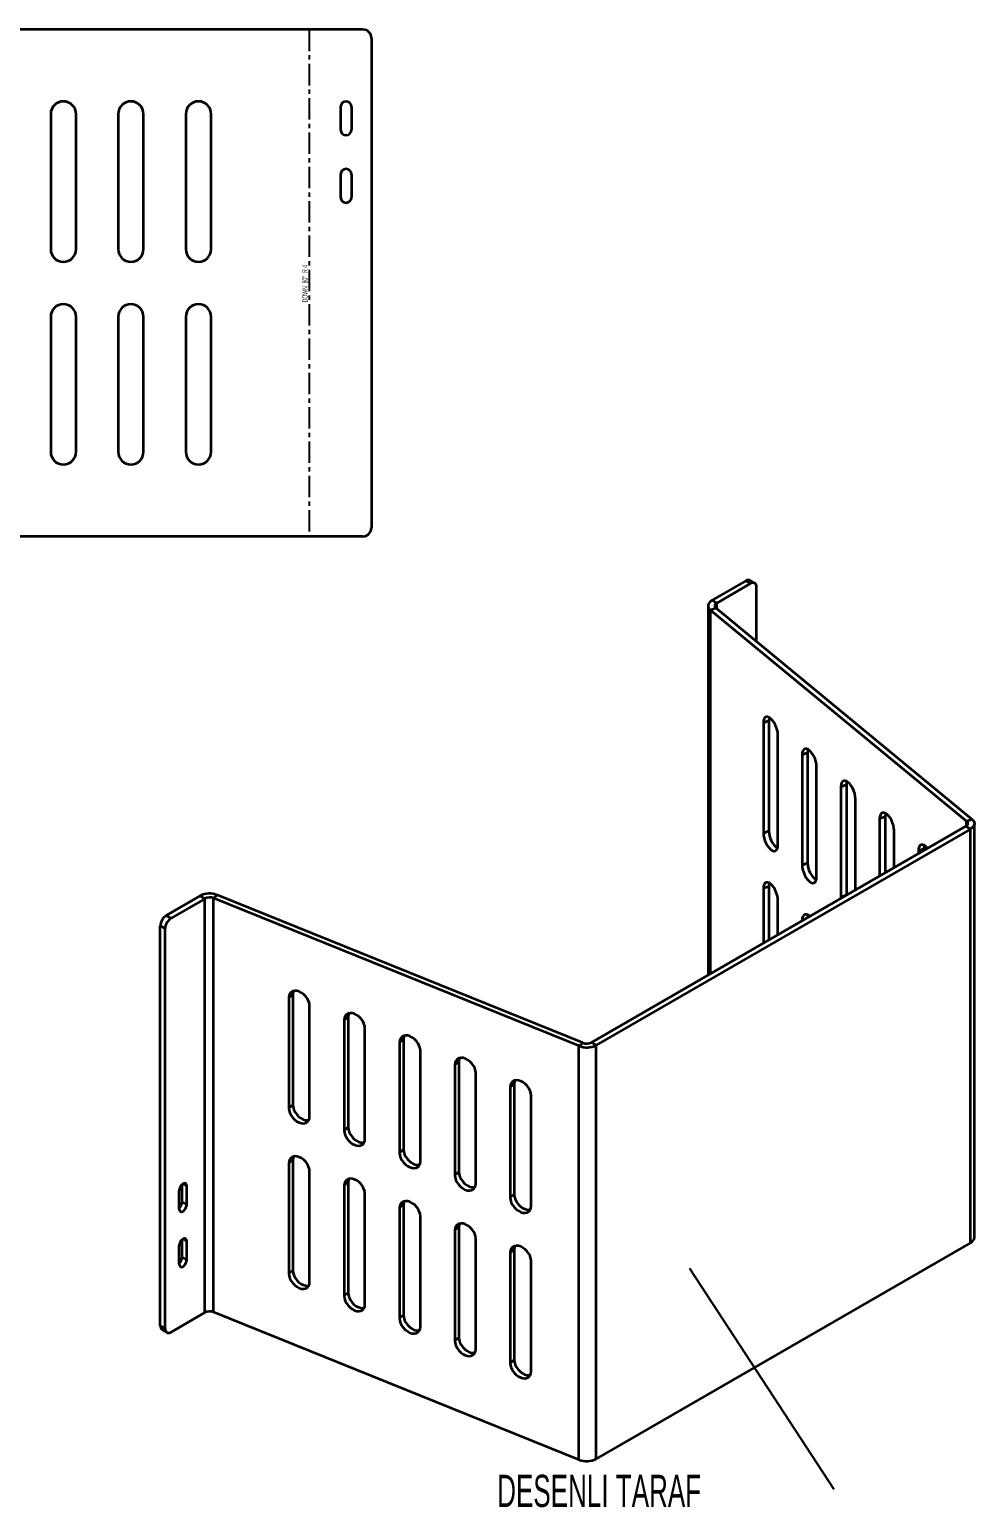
# Model space of a CAD drawing. Header units: millimetres. Extents: x 147 to 1441, y -264 to 611.
# Drawn here: x 881 to 1441, y -264 to 611 of the extents above; entities that cross this region are included whole.
import ezdxf

# ---------------------------------------------------------------- set-up
doc = ezdxf.new("R2010")
doc.units = ezdxf.units.MM
doc.linetypes.add('CENTERX2', pattern=[20.32, 12.7, -2.54, 2.54, -2.54])
doc.styles.add('SLDTEXTSTYLE1', font='TXT', dxfattribs={"width": 0.605})
doc.styles.add('SLDTEXTSTYLE2', font='TXT', dxfattribs={"width": 0.5675})
doc.dimstyles.new('SLDDIMSTYLE0', dxfattribs={"dimtxt": 0.18, "dimasz": 1.016, "dimexe": 0, "dimexo": 0.0625, "dimgap": 0, "dimtad": 0, "dimtih": 1, "dimtoh": 1, "dimdec": 0, "dimrnd": 1e-09, "dimzin": 0, "dimdsep": 46, "dimtxsty": 'Standard', "dimblk1": 'DOT', "dimblk2": 'DOT', "dimsah": 1, "dimcen": 0.09, "dimadec": 0, "dimazin": 0, "dimtfac": 1.016, "dimtdec": 0, "dimtofl": 0, "dimtmove": 0, "dimatfit": 3, "dimldrblk": 'DOT', "dimfxl": 1, "dimfrac": 2, "dimtolj": 1, "dimtzin": 0, "dimarcsym": 0})

# ---------------------------------------------------------------- blocks, each defined once
blk = doc.blocks.new('SW_NOTE_0_1')
at = {"color": 0, "linetype": 'Continuous', "lineweight": 0, "insert": (-199.31, 8.55), "char_height": 19.05, "attachment_point": 1, "style": 'SLDTEXTSTYLE1'}
blk.add_mtext('DESENLI TARAF', dxfattribs=at)
blk = doc.blocks.new('_Dot')
at = {"color": 0, "linetype": 'ByBlock', "lineweight": -2}
blk.add_line((-0.5, 0), (-1, 0), dxfattribs=at)
at = {"color": 0, "linetype": 'ByBlock', "const_width": 0.5}
blk.add_lwpolyline([(-0.25, 0, 1), (0.25, 0, 1)], format="xyb", close=True, dxfattribs=at)

msp = doc.modelspace()

# ---------------------------------------------------------------- linework, layer by layer
at = {"color": 7, "linetype": 'Continuous', "lineweight": 35}
for p, q in [((1078.76, 610.83), (152.25, 610.83)), ((1083.76, 605.83), (1083.76, 315.83)), ((893.89, 560.83), (893.89, 480.83)), ((908.89, 480.83), (908.89, 560.83)), ((933.89, 560.83), (933.89, 480.83)), ((948.89, 480.83), (948.89, 560.83)), ((973.89, 560.83), (973.89, 480.83)), ((988.89, 480.83), (988.89, 560.83)), ((1065.51, 565.08), (1065.51, 551.58)), ((1072.01, 565.08), (1072.01, 551.58)), ((1065.51, 525.08), (1065.51, 511.58)), ((1072.01, 525.08), (1072.01, 511.58)), ((893.89, 440.83), (893.89, 360.83)), ((908.89, 360.83), (908.89, 440.83)), ((933.89, 440.83), (933.89, 360.83)), ((948.89, 360.83), (948.89, 440.83)), ((973.89, 440.83), (973.89, 360.83)), ((988.89, 360.83), (988.89, 440.83)), ((1078.76, 310.83), (152.25, 310.83)), ((1305.43, 284.53), (1285.43, 272.99)), ((1308.26, 282.9), (1288.26, 271.35)), ((1308.26, 282.9), (1305.43, 284.53)), ((1310.76, 283.15), (1307.93, 284.78)), ((1311.8, 248.62), (1311.8, 280.86)), ((1285.43, 272.99), (1288.26, 271.35)), ((1288.26, 268.03), (1288.26, 271.35)), ((1283.09, 269.72), (1283.09, 51.2)), ((1287.81, 268.4), (1284.54, 267.07)), ((1284.54, 267.07), (1436.02, 142.18)), ((1284.54, 52.04), (1284.54, 267.07)), ((1287.81, 268.4), (1439.29, 143.51)), ((1315.78, 200.48), (1319.06, 201.81)), ((1319.06, 201.81), (1319.06, 136.49)), ((1315.78, 200.48), (1315.78, 135.16)), ((1324.39, 128.07), (1324.39, 193.39)), ((1338.72, 181.57), (1342, 182.89)), ((1338.72, 181.57), (1338.72, 116.25)), ((1342, 182.89), (1342, 117.57)), ((1347.33, 109.15), (1347.33, 174.48)), ((1361.67, 162.65), (1364.94, 163.98)), ((1361.67, 162.65), (1361.67, 97.33)), ((1364.94, 163.98), (1364.94, 98.65)), ((1370.27, 101.53), (1370.27, 155.56)), ((1384.61, 143.74), (1387.89, 145.06)), ((1384.61, 143.74), (1384.61, 109.81)), ((1387.89, 145.06), (1387.89, 111.7)), ((1436.02, 142.18), (1439.29, 143.51)), ((1436.02, 139.54), (1436.02, 142.18)), ((1440.74, -104.1), (1440.74, 140.86)), ((1435.57, 139.23), (1214.04, 11.34)), ((1438.4, 137.59), (1216.87, 9.71)), ((1315.78, 135.16), (1319.06, 136.49)), ((1393.21, 114.78), (1393.21, 136.64)), ((1438.4, 137.59), (1435.57, 139.23)), ((1438.4, -107.37), (1438.4, 137.59)), ((1407.55, 124.82), (1410.83, 126.15)), ((1407.55, 124.82), (1407.55, 123.06)), ((1410.83, 126.15), (1410.83, 124.95)), ((1338.72, 116.25), (1342, 117.57)), ((982.34, 98.01), (962.33, 86.47)), ((985.17, 96.38), (965.16, 84.83)), ((985.17, 96.38), (982.34, 98.01)), ((985.17, -148.58), (985.17, 96.38)), ((992.58, 98.53), (990.29, 96.64)), ((990.29, -148.32), (990.29, 96.64)), ((1206.62, 9.19), (990.29, 96.64)), ((1208.92, 11.08), (992.58, 98.53)), ((1315.78, 102.5), (1319.06, 103.82)), ((1315.78, 102.5), (1315.78, 70.08)), ((1319.06, 103.82), (1319.06, 71.97)), ((1361.67, 97.33), (1364.94, 98.65)), ((1361.67, 97.33), (1361.7, 96.58)), ((1364.94, 98.65), (1364.95, 98.46)), ((1324.39, 75.04), (1324.39, 95.41)), ((961.63, 78.71), (958.8, 80.34)), ((958.8, -156.45), (958.8, 80.34)), ((962.33, 86.47), (965.16, 84.83)), ((1338.72, 83.58), (1340.25, 84.2)), ((1338.72, 83.58), (1338.72, 83.32)), ((961.63, -158.09), (961.63, 78.71)), ((1037.21, 39.67), (1034.91, 37.77)), ((1034.91, 37.77), (1034.91, -27.55)), ((1037.21, 39.67), (1037.21, -25.66)), ((1047.2, -32.52), (1047.2, 32.81)), ((1069.97, 26.42), (1067.68, 24.53)), ((1069.97, 26.42), (1069.97, -38.9)), ((1067.68, 24.53), (1067.68, -40.79)), ((1079.96, -45.76), (1079.96, 19.56)), ((1102.74, 13.18), (1100.44, 11.28)), ((1100.44, 11.28), (1100.44, -54.04)), ((1102.74, 13.18), (1102.74, -52.15)), ((1206.62, 9.19), (1208.92, 11.08)), ((1206.62, -235.77), (1206.62, 9.19)), ((1214.04, 11.34), (1216.87, 9.71)), ((1216.87, -235.25), (1216.87, 9.71)), ((1112.73, -59.01), (1112.73, 6.32)), ((1135.5, -0.07), (1133.21, -1.96)), ((1133.21, -1.96), (1133.21, -67.28)), ((1135.5, -0.07), (1135.5, -65.39)), ((1145.5, -72.25), (1145.5, -6.93)), ((1168.27, -13.31), (1165.98, -15.2)), ((1165.98, -15.2), (1165.98, -80.53)), ((1168.27, -13.31), (1168.27, -78.64)), ((1037.21, -25.66), (1034.91, -27.55)), ((1178.26, -85.49), (1178.26, -20.17)), ((1069.97, -38.9), (1067.68, -40.79)), ((1102.74, -52.15), (1100.44, -54.04)), ((1037.21, -58.32), (1034.91, -60.21)), ((1034.91, -60.21), (1034.91, -125.53)), ((1037.21, -58.32), (1037.21, -123.64)), ((1047.2, -130.5), (1047.2, -65.18)), ((1135.5, -65.39), (1133.21, -67.28)), ((969.94, -87.36), (969.94, -76.33)), ((971.7, -83.07), (971.7, -72.73)), ((974.53, -73.68), (972.23, -72.35)), ((974.53, -84.7), (974.53, -73.68)), ((1069.97, -71.56), (1067.68, -73.46)), ((1067.68, -73.46), (1067.68, -138.78)), ((1069.97, -71.56), (1069.97, -136.89)), ((1079.96, -143.75), (1079.96, -78.42)), ((1168.27, -78.64), (1165.98, -80.53)), ((974.53, -84.7), (971.7, -83.07)), ((1102.74, -84.81), (1100.44, -86.7)), ((1100.44, -86.7), (1100.44, -152.02)), ((1102.74, -84.81), (1102.74, -150.13)), ((1112.73, -156.99), (1112.73, -91.67)), ((1135.5, -98.05), (1133.21, -99.94)), ((1133.21, -99.94), (1133.21, -165.27)), ((1135.5, -98.05), (1135.5, -163.38)), ((1145.5, -170.23), (1145.5, -104.91)), ((969.94, -120.02), (969.94, -108.99)), ((971.7, -115.73), (971.7, -105.39)), ((974.53, -106.34), (972.23, -105.01)), ((974.53, -117.36), (974.53, -106.34)), ((1168.27, -111.3), (1165.98, -113.19)), ((1165.98, -113.19), (1165.98, -178.51)), ((1168.27, -111.3), (1168.27, -176.62)), ((1438.4, -107.37), (1216.87, -235.25)), ((974.53, -117.36), (971.7, -115.73)), ((1178.26, -183.48), (1178.26, -118.16)), ((1037.21, -123.64), (1034.91, -125.53)), ((1069.97, -136.89), (1067.68, -138.78)), ((985.17, -148.58), (965.16, -160.13)), ((1206.62, -235.77), (990.29, -148.32)), ((958.8, -156.45), (961.63, -158.09)), ((1102.74, -150.13), (1100.44, -152.02)), ((959.83, -158.74), (962.66, -160.38)), ((1135.5, -163.38), (1133.21, -165.27)), ((1168.27, -176.62), (1165.98, -178.51))]:
    msp.add_line(p, q, dxfattribs=at)
at = {"color": 7, "linetype": 'CENTERX2'}
msp.add_line((1046.92, 610.83), (1046.92, 310.83), dxfattribs=at)
at = {"color": 7, "linetype": 'Continuous', "lineweight": 35, "flags": 128}
for points in [[(1285.43, 272.99), (1284.54, 272.37), (1283.84, 271.67), (1283.36, 270.92), (1283.12, 270.12), (1283.12, 269.32), (1283.36, 268.53), (1283.84, 267.77), (1284.54, 267.07)], [(1288.26, 271.35), (1287.81, 271.05), (1287.46, 270.7), (1287.23, 270.32), (1287.1, 269.92), (1287.1, 269.52), (1287.23, 269.12), (1287.46, 268.74), (1287.81, 268.4)], [(1324.39, 193.39), (1324.28, 194.84), (1323.96, 196.4), (1323.45, 197.98), (1322.77, 199.51), (1321.95, 200.92), (1321.04, 202.12), (1320.08, 203.06), (1319.13, 203.7), (1318.22, 203.99), (1317.4, 203.94), (1316.72, 203.53), (1316.21, 202.79), (1315.89, 201.76), (1315.78, 200.48)], [(1319.29, 203.61), (1319.17, 203.08), (1319.06, 201.81)], [(1347.33, 174.48), (1347.22, 175.93), (1346.9, 177.48), (1346.39, 179.07), (1345.71, 180.6), (1344.89, 182), (1343.98, 183.2), (1343.03, 184.15), (1342.07, 184.78), (1341.16, 185.08), (1340.34, 185.02), (1339.66, 184.61), (1339.15, 183.88), (1338.83, 182.84), (1338.72, 181.57)], [(1342.24, 184.69), (1342.11, 184.17), (1342, 182.89)], [(1370.27, 155.56), (1370.16, 157.01), (1369.85, 158.57), (1369.33, 160.15), (1368.65, 161.68), (1367.84, 163.09), (1366.93, 164.29), (1365.97, 165.23), (1365.01, 165.87), (1364.1, 166.16), (1363.29, 166.11), (1362.61, 165.7), (1362.09, 164.96), (1361.78, 163.93), (1361.67, 162.65)], [(1365.18, 165.78), (1365.05, 165.25), (1364.94, 163.98)], [(1393.21, 136.64), (1393.11, 138.1), (1392.79, 139.65), (1392.28, 141.24), (1391.59, 142.77), (1390.78, 144.17), (1389.87, 145.37), (1388.91, 146.32), (1387.96, 146.95), (1387.05, 147.25), (1386.23, 147.19), (1385.55, 146.78), (1385.04, 146.04), (1384.72, 145.01), (1384.61, 143.74)], [(1388.12, 146.86), (1388, 146.34), (1387.89, 145.06)], [(1436.02, 142.18), (1436.36, 141.84), (1436.6, 141.46), (1436.72, 141.06), (1436.72, 140.66), (1436.6, 140.26), (1436.36, 139.88), (1436.02, 139.54), (1435.57, 139.23)], [(1439.29, 143.51), (1439.99, 142.81), (1440.47, 142.06), (1440.71, 141.26), (1440.71, 140.46), (1440.47, 139.66), (1439.99, 138.91), (1439.29, 138.21), (1438.4, 137.59)], [(1315.78, 135.16), (1315.89, 133.71), (1316.21, 132.15), (1316.72, 130.57), (1317.4, 129.04), (1318.22, 127.64), (1319.13, 126.43), (1320.08, 125.49), (1321.04, 124.85), (1321.95, 124.56), (1322.77, 124.62), (1323.45, 125.02), (1323.96, 125.76), (1324.28, 126.79), (1324.39, 128.07)], [(1413.02, 126.21), (1412.81, 126.46), (1411.86, 127.4), (1410.9, 128.04), (1409.99, 128.33), (1409.17, 128.28), (1408.49, 127.87), (1407.98, 127.13), (1407.66, 126.1), (1407.55, 124.82)], [(1411.06, 127.95), (1410.94, 127.42), (1410.83, 126.15)], [(1338.72, 116.25), (1338.83, 114.79), (1339.15, 113.24), (1339.66, 111.65), (1340.34, 110.12), (1341.16, 108.72), (1342.07, 107.52), (1343.03, 106.58), (1343.98, 105.94), (1344.89, 105.64), (1345.71, 105.7), (1346.39, 106.11), (1346.9, 106.85), (1347.22, 107.88), (1347.33, 109.15)], [(1324.39, 95.41), (1324.28, 96.86), (1323.96, 98.41), (1323.45, 100), (1322.77, 101.53), (1321.95, 102.93), (1321.04, 104.13), (1320.08, 105.08), (1319.13, 105.71), (1318.22, 106.01), (1317.4, 105.95), (1316.72, 105.54), (1316.21, 104.81), (1315.89, 103.77), (1315.78, 102.5)], [(1319.29, 105.62), (1319.17, 105.1), (1319.06, 103.82)], [(1343.27, 85.95), (1343.03, 86.16), (1342.07, 86.8), (1341.16, 87.09), (1340.34, 87.04), (1339.66, 86.63), (1339.15, 85.89), (1338.83, 84.86), (1338.72, 83.58)], [(1342.24, 86.71), (1342.11, 86.18), (1342.01, 85.22)], [(1047.2, 32.81), (1047.04, 34.23), (1046.59, 35.71), (1045.86, 37.17), (1044.88, 38.53), (1043.72, 39.73), (1042.42, 40.71), (1041.05, 41.42), (1039.69, 41.81), (1038.39, 41.89), (1037.22, 41.63), (1036.25, 41.05), (1035.52, 40.19), (1035.06, 39.07), (1034.91, 37.77)], [(1037.64, 41.76), (1037.36, 40.97), (1037.21, 39.67)], [(1079.96, 19.56), (1079.81, 20.99), (1079.36, 22.47), (1078.62, 23.92), (1077.65, 25.29), (1076.49, 26.49), (1075.19, 27.46), (1073.82, 28.17), (1072.45, 28.57), (1071.15, 28.64), (1069.99, 28.38), (1069.02, 27.81), (1068.29, 26.94), (1067.83, 25.83), (1067.68, 24.53)], [(1070.41, 28.52), (1070.13, 27.72), (1069.97, 26.42)], [(1112.73, 6.32), (1112.58, 7.74), (1112.12, 9.22), (1111.39, 10.68), (1110.42, 12.04), (1109.25, 13.24), (1107.95, 14.22), (1106.59, 14.93), (1105.22, 15.32), (1103.92, 15.4), (1102.76, 15.14), (1101.78, 14.56), (1101.05, 13.7), (1100.6, 12.59), (1100.44, 11.28)], [(1103.18, 15.27), (1102.89, 14.48), (1102.74, 13.18)], [(1145.5, -6.93), (1145.34, -5.5), (1144.89, -4.02), (1144.16, -2.57), (1143.18, -1.2), (1142.02, 0), (1140.72, 0.97), (1139.35, 1.68), (1137.99, 2.08), (1136.69, 2.15), (1135.52, 1.89), (1134.55, 1.32), (1133.82, 0.45), (1133.36, -0.66), (1133.21, -1.96)], [(1135.94, 2.03), (1135.66, 1.23), (1135.5, -0.07)], [(1178.26, -20.17), (1178.11, -18.75), (1177.65, -17.27), (1176.92, -15.81), (1175.95, -14.45), (1174.78, -13.25), (1173.49, -12.27), (1172.12, -11.56), (1170.75, -11.16), (1169.45, -11.09), (1168.29, -11.35), (1167.32, -11.93), (1166.58, -12.79), (1166.13, -13.9), (1165.98, -15.2)], [(1168.71, -11.22), (1168.42, -12.01), (1168.27, -13.31)], [(1037.21, -25.66), (1037.36, -27.08), (1037.81, -28.56), (1038.55, -30.02), (1039.52, -31.38), (1040.68, -32.58), (1041.98, -33.56), (1043.35, -34.26), (1044.72, -34.66), (1046.01, -34.74), (1046.76, -34.61)], [(1034.91, -27.55), (1035.06, -28.97), (1035.52, -30.45), (1036.25, -31.91), (1037.22, -33.27), (1038.39, -34.47), (1039.69, -35.45), (1041.05, -36.16), (1042.42, -36.56), (1043.72, -36.63), (1044.88, -36.37), (1045.86, -35.79), (1046.59, -34.93), (1047.04, -33.82), (1047.2, -32.52)], [(1067.68, -40.79), (1067.83, -42.22), (1068.29, -43.7), (1069.02, -45.15), (1069.99, -46.52), (1071.15, -47.72), (1072.45, -48.69), (1073.82, -49.4), (1075.19, -49.8), (1076.49, -49.87), (1077.65, -49.61), (1078.62, -49.04), (1079.36, -48.17), (1079.81, -47.06), (1079.96, -45.76)], [(1069.97, -38.9), (1070.13, -40.33), (1070.58, -41.81), (1071.31, -43.26), (1072.28, -44.63), (1073.45, -45.83), (1074.75, -46.8), (1076.11, -47.51), (1077.48, -47.91), (1078.78, -47.98), (1079.52, -47.86)], [(1102.74, -52.15), (1102.89, -53.57), (1103.35, -55.05), (1104.08, -56.51), (1105.05, -57.87), (1106.22, -59.07), (1107.51, -60.05), (1108.88, -60.75), (1110.25, -61.15), (1111.55, -61.23), (1112.29, -61.1)], [(1047.2, -65.18), (1047.04, -63.75), (1046.59, -62.27), (1045.86, -60.82), (1044.88, -59.45), (1043.72, -58.25), (1042.42, -57.28), (1041.05, -56.57), (1039.69, -56.17), (1038.39, -56.1), (1037.22, -56.36), (1036.25, -56.93), (1035.52, -57.8), (1035.06, -58.91), (1034.91, -60.21)], [(1037.64, -56.22), (1037.36, -57.02), (1037.21, -58.32)], [(1100.44, -54.04), (1100.6, -55.46), (1101.05, -56.94), (1101.78, -58.4), (1102.76, -59.76), (1103.92, -60.96), (1105.22, -61.94), (1106.59, -62.65), (1107.95, -63.04), (1109.25, -63.12), (1110.42, -62.86), (1111.39, -62.28), (1112.12, -61.42), (1112.58, -60.31), (1112.73, -59.01)], [(1079.96, -78.42), (1079.81, -77), (1079.36, -75.52), (1078.62, -74.06), (1077.65, -72.7), (1076.49, -71.5), (1075.19, -70.52), (1073.82, -69.81), (1072.45, -69.42), (1071.15, -69.34), (1069.99, -69.6), (1069.02, -70.18), (1068.29, -71.04), (1067.83, -72.15), (1067.68, -73.46)], [(1070.41, -69.47), (1070.13, -70.26), (1069.97, -71.56)], [(1133.21, -67.28), (1133.36, -68.71), (1133.82, -70.19), (1134.55, -71.64), (1135.52, -73.01), (1136.69, -74.21), (1137.99, -75.18), (1139.35, -75.89), (1140.72, -76.29), (1142.02, -76.36), (1143.18, -76.1), (1144.16, -75.53), (1144.89, -74.66), (1145.34, -73.55), (1145.5, -72.25)], [(1135.5, -65.39), (1135.66, -66.82), (1136.11, -68.29), (1136.84, -69.75), (1137.82, -71.11), (1138.98, -72.32), (1140.28, -73.29), (1141.65, -74), (1143.01, -74.4), (1144.31, -74.47), (1145.06, -74.35)], [(974.53, -73.68), (974.39, -72.85), (973.99, -72.28), (973.38, -72.04), (972.63, -72.16), (971.84, -72.62), (971.09, -73.37), (970.47, -74.32), (970.07, -75.34), (969.94, -76.33)], [(1168.27, -78.64), (1168.42, -80.06), (1168.88, -81.54), (1169.61, -83), (1170.58, -84.36), (1171.75, -85.56), (1173.05, -86.54), (1174.41, -87.24), (1175.78, -87.64), (1177.08, -87.71), (1177.82, -87.59)], [(969.94, -87.36), (970.07, -88.18), (970.47, -88.75), (971.09, -88.99), (971.84, -88.87), (972.63, -88.41), (973.38, -87.66), (973.99, -86.72), (974.39, -85.69), (974.53, -84.7)], [(1112.73, -91.67), (1112.58, -90.24), (1112.12, -88.76), (1111.39, -87.31), (1110.42, -85.94), (1109.25, -84.74), (1107.95, -83.77), (1106.59, -83.06), (1105.22, -82.66), (1103.92, -82.59), (1102.76, -82.85), (1101.78, -83.42), (1101.05, -84.29), (1100.6, -85.4), (1100.44, -86.7)], [(1103.18, -82.71), (1102.89, -83.51), (1102.74, -84.81)], [(1165.98, -80.53), (1166.13, -81.95), (1166.58, -83.43), (1167.32, -84.89), (1168.29, -86.25), (1169.45, -87.45), (1170.75, -88.43), (1172.12, -89.14), (1173.49, -89.53), (1174.78, -89.61), (1175.95, -89.35), (1176.92, -88.77), (1177.65, -87.91), (1178.11, -86.8), (1178.26, -85.49)], [(1145.5, -104.91), (1145.34, -103.49), (1144.89, -102.01), (1144.16, -100.55), (1143.18, -99.19), (1142.02, -97.99), (1140.72, -97.01), (1139.35, -96.3), (1137.99, -95.91), (1136.69, -95.83), (1135.52, -96.09), (1134.55, -96.67), (1133.82, -97.53), (1133.36, -98.64), (1133.21, -99.94)], [(1135.94, -95.96), (1135.66, -96.75), (1135.5, -98.05)], [(974.53, -106.34), (974.39, -105.51), (973.99, -104.94), (973.38, -104.71), (972.63, -104.82), (971.84, -105.28), (971.09, -106.03), (970.47, -106.98), (970.07, -108.01), (969.94, -108.99)], [(1178.26, -118.16), (1178.11, -116.73), (1177.65, -115.25), (1176.92, -113.8), (1175.95, -112.43), (1174.78, -111.23), (1173.49, -110.26), (1172.12, -109.55), (1170.75, -109.15), (1169.45, -109.08), (1168.29, -109.34), (1167.32, -109.91), (1166.58, -110.78), (1166.13, -111.89), (1165.98, -113.19)], [(1168.71, -109.2), (1168.42, -110), (1168.27, -111.3)], [(969.94, -120.02), (970.07, -120.84), (970.47, -121.41), (971.09, -121.65), (971.84, -121.53), (972.63, -121.07), (973.38, -120.33), (973.99, -119.38), (974.39, -118.35), (974.53, -117.36)], [(1034.91, -125.53), (1035.06, -126.96), (1035.52, -128.44), (1036.25, -129.89), (1037.22, -131.26), (1038.39, -132.46), (1039.69, -133.44), (1041.05, -134.14), (1042.42, -134.54), (1043.72, -134.61), (1044.88, -134.35), (1045.86, -133.78), (1046.59, -132.91), (1047.04, -131.8), (1047.2, -130.5)], [(1037.21, -123.64), (1037.36, -125.07), (1037.81, -126.55), (1038.55, -128), (1039.52, -129.37), (1040.68, -130.57), (1041.98, -131.54), (1043.35, -132.25), (1044.72, -132.65), (1046.01, -132.72), (1046.76, -132.6)], [(1067.68, -138.78), (1067.83, -140.2), (1068.29, -141.68), (1069.02, -143.14), (1069.99, -144.5), (1071.15, -145.7), (1072.45, -146.68), (1073.82, -147.39), (1075.19, -147.79), (1076.49, -147.86), (1077.65, -147.6), (1078.62, -147.02), (1079.36, -146.16), (1079.81, -145.05), (1079.96, -143.75)], [(1069.97, -136.89), (1070.13, -138.31), (1070.58, -139.79), (1071.31, -141.25), (1072.28, -142.61), (1073.45, -143.81), (1074.75, -144.79), (1076.11, -145.49), (1077.48, -145.89), (1078.78, -145.97), (1079.52, -145.84)], [(1100.44, -152.02), (1100.6, -153.45), (1101.05, -154.93), (1101.78, -156.38), (1102.76, -157.75), (1103.92, -158.95), (1105.22, -159.92), (1106.59, -160.63), (1107.95, -161.03), (1109.25, -161.1), (1110.42, -160.84), (1111.39, -160.27), (1112.12, -159.4), (1112.58, -158.29), (1112.73, -156.99)], [(1102.74, -150.13), (1102.89, -151.56), (1103.35, -153.03), (1104.08, -154.49), (1105.05, -155.85), (1106.22, -157.06), (1107.51, -158.03), (1108.88, -158.74), (1110.25, -159.14), (1111.55, -159.21), (1112.29, -159.09)], [(1133.21, -165.27), (1133.36, -166.69), (1133.82, -168.17), (1134.55, -169.63), (1135.52, -170.99), (1136.69, -172.19), (1137.99, -173.17), (1139.35, -173.88), (1140.72, -174.27), (1142.02, -174.35), (1143.18, -174.09), (1144.16, -173.51), (1144.89, -172.65), (1145.34, -171.54), (1145.5, -170.23)], [(1135.5, -163.38), (1135.66, -164.8), (1136.11, -166.28), (1136.84, -167.74), (1137.82, -169.1), (1138.98, -170.3), (1140.28, -171.28), (1141.65, -171.98), (1143.01, -172.38), (1144.31, -172.45), (1145.06, -172.33)], [(1165.98, -178.51), (1166.13, -179.94), (1166.58, -181.42), (1167.32, -182.87), (1168.29, -184.24), (1169.45, -185.44), (1170.75, -186.41), (1172.12, -187.12), (1173.49, -187.52), (1174.78, -187.59), (1175.95, -187.33), (1176.92, -186.76), (1177.65, -185.89), (1178.11, -184.78), (1178.26, -183.48)], [(1168.27, -176.62), (1168.42, -178.05), (1168.88, -179.52), (1169.61, -180.98), (1170.58, -182.34), (1171.75, -183.54), (1173.05, -184.52), (1174.41, -185.23), (1175.78, -185.63), (1177.08, -185.7), (1177.82, -185.58)]]:
    msp.add_lwpolyline(points, dxfattribs=at)
at = {"color": 7, "linetype": 'Continuous', "lineweight": 35}
for centre, radius, start, end in [((1078.76, 605.83), 5, 0, 90), ((901.39, 560.83), 7.5, 0, 180), ((941.39, 560.83), 7.5, 0, 180), ((981.39, 560.83), 7.5, 0, 180), ((1068.76, 565.08), 3.25, 0, 180), ((1068.76, 551.58), 3.25, 180, 0), ((1068.76, 525.08), 3.25, 0, 180), ((1068.76, 511.58), 3.25, 180, 0), ((901.39, 480.83), 7.5, 180, 0), ((941.39, 480.83), 7.5, 180, 0), ((981.39, 480.83), 7.5, 180, 0), ((901.39, 440.83), 7.5, 0, 180), ((941.39, 440.83), 7.5, 0, 180), ((981.39, 440.83), 7.5, 0, 180), ((901.39, 360.83), 7.5, 180, 0), ((941.39, 360.83), 7.5, 180, 0), ((981.39, 360.83), 7.5, 180, 0), ((1078.76, 315.83), 5, 270, 0), ((1306.9, 282.49), 2.51, 65.69288, 125.61758), ((1309.64, 281.21), 2.18, 350.78596, 129.20329), ((1331.98, 136.55), 12.92, 180.2743, 232.70766), ((1354.92, 117.63), 12.92, 180.2743, 232.70766), ((988.04, 86.87), 12.51, 68.69388, 117.08878), ((988.01, 90.81), 6.26, 68.69388, 117.08878), ((966.48, 79.99), 7.68, 122.60548, 177.39452), ((969.3, 78.36), 7.68, 122.60548, 177.39452), ((1211.17, 20.85), 12.51, 248.69388, 297.08878), ((1211.19, 16.91), 6.26, 248.69388, 297.08878), ((966.61, -82.81), 5.1, 310.6844, 357.04246), ((1436.74, -103.71), 4.02, 294.33324, 354.34662), ((966.61, -115.47), 5.1, 310.6844, 357.04246), ((988.01, -154.15), 6.26, 68.69388, 117.08878), ((961.25, -156.72), 2.46, 173.70115, 234.98667), ((963.78, -158.44), 2.18, 170.78596, 309.20329), ((1211.17, -224.11), 12.51, 248.69388, 297.08878)]:
    msp.add_arc(centre, radius, start, end, dxfattribs=at)

# ---------------------------------------------------------------- block references
at = {"color": 7, "linetype": 'Continuous', "lineweight": 0}
msp.add_blockref('SW_NOTE_0_1', (1357.51, -253.19), dxfattribs=at)

# ---------------------------------------------------------------- texts
at = {"color": 7, "linetype": 'Continuous', "lineweight": 0, "insert": (1042.81, 460.42), "char_height": 3.175, "attachment_point": 2, "rotation": 90, "style": 'SLDTEXTSTYLE2'}
msp.add_mtext('DOWN  80°  R 4', dxfattribs=at)

# ---------------------------------------------------------------- leaders
at = {"color": 7, "linetype": 'Continuous', "lineweight": 0}
msp.add_leader([(1272.31, -122.64), (1357.51, -253.19)], dimstyle='SLDDIMSTYLE0', dxfattribs=at)

doc.saveas('drawing.dxf')
